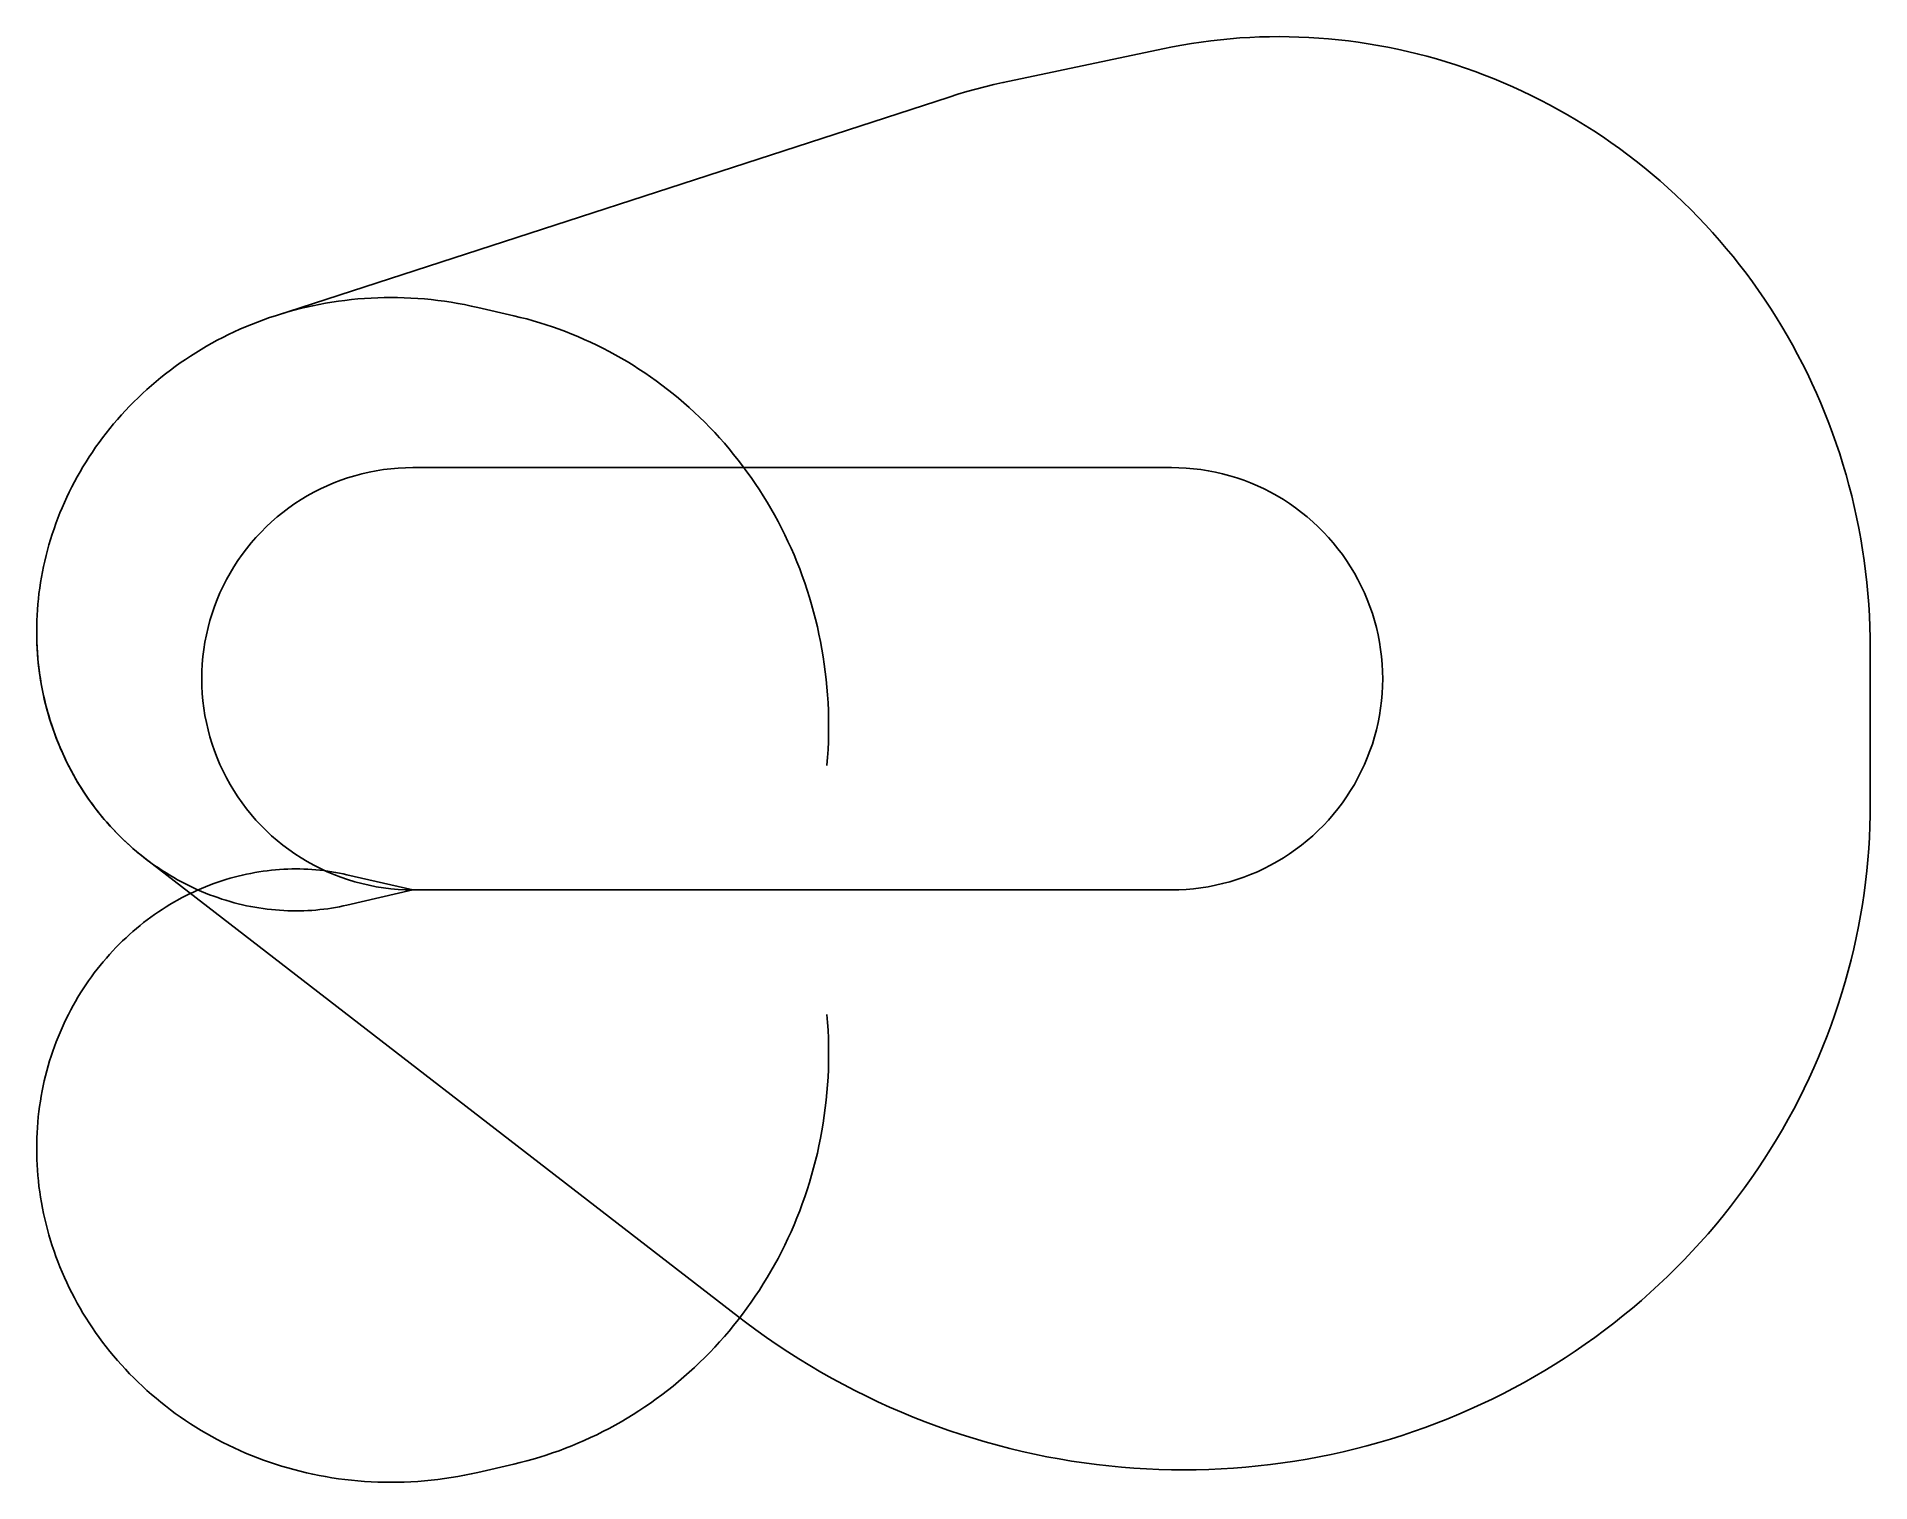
# Model space of a CAD drawing. Header units: metres. Extents: x -9096 to 35231, y -14323 to 20630.
import ezdxf

# ---------------------------------------------------------------- set-up
doc = ezdxf.new("R2010")
doc.units = ezdxf.units.M

msp = doc.modelspace()

# ---------------------------------------------------------------- linework, layer by layer
at = {"layer": 'NorminalTrack', "color": 1}
msp.add_lwpolyline([(0, 0), (0, 0), (-178, 3), (-356, 12), (-534, 28), (-711, 50), (-887, 78), (-1062, 112), (-1235, 152), (-1407, 198), (-1578, 250), (-1746, 308), (-1913, 372), (-2077, 441), (-2238, 517), (-2397, 598), (-2553, 684), (-2706, 776), (-2855, 873), (-3001, 975), (-3144, 1082), (-3282, 1195), (-3417, 1311), (-3547, 1433), (-3673, 1559), (-3794, 1689), (-3911, 1824), (-4024, 1962), (-4131, 2105), (-4233, 2251), (-4330, 2400), (-4422, 2553), (-4508, 2709), (-4589, 2868), (-4665, 3029), (-4734, 3193), (-4798, 3360), (-4856, 3528), (-4908, 3699), (-4954, 3871), (-4994, 4044), (-5028, 4219), (-5056, 4395), (-5078, 4572), (-5094, 4750), (-5103, 4928), (-5106, 5106), (-5103, 5284), (-5094, 5462), (-5078, 5640), (-5056, 5817), (-5028, 5993), (-4994, 6168), (-4954, 6341), (-4908, 6513), (-4856, 6684), (-4798, 6852), (-4734, 7019), (-4665, 7183), (-4589, 7344), (-4508, 7503), (-4422, 7659), (-4330, 7812), (-4233, 7961), (-4131, 8107), (-4024, 8249), (-3911, 8388), (-3794, 8522), (-3673, 8653), (-3547, 8779), (-3417, 8900), (-3282, 9017), (-3144, 9129), (-3001, 9237), (-2855, 9339), (-2706, 9436), (-2553, 9528), (-2397, 9614), (-2238, 9695), (-2077, 9770), (-1913, 9840), (-1746, 9904), (-1578, 9962), (-1407, 10014), (-1235, 10060), (-1062, 10100), (-887, 10134), (-711, 10162), (-534, 10184), (-356, 10199), (-178, 10209), (0, 10212), (0, 10212), (18337, 10212), (18337, 10212), (18515, 10209), (18693, 10199), (18871, 10184), (19047, 10162), (19224, 10134), (19398, 10100), (19572, 10060), (19744, 10014), (19915, 9962), (20083, 9904), (20250, 9840), (20414, 9770), (20575, 9695), (20734, 9614), (20890, 9528), (21043, 9436), (21192, 9339), (21338, 9237), (21480, 9129), (21619, 9017), (21753, 8900), (21884, 8779), (22010, 8653), (22131, 8522), (22248, 8388), (22360, 8249), (22468, 8107), (22570, 7961), (22667, 7812), (22759, 7659), (22845, 7503), (22926, 7344), (23001, 7183), (23071, 7019), (23135, 6852), (23193, 6684), (23245, 6513), (23291, 6341), (23331, 6168), (23365, 5993), (23393, 5817), (23415, 5640), (23430, 5462), (23440, 5284), (23443, 5106), (23440, 4928), (23430, 4750), (23415, 4572), (23393, 4395), (23365, 4219), (23331, 4044), (23291, 3871), (23245, 3699), (23193, 3528), (23135, 3360), (23071, 3193), (23001, 3029), (22926, 2868), (22845, 2709), (22759, 2553), (22667, 2400), (22570, 2251), (22468, 2105), (22360, 1962), (22248, 1824), (22131, 1689), (22010, 1559), (21884, 1433), (21753, 1311), (21619, 1195), (21480, 1082), (21338, 975), (21192, 873), (21043, 776), (20890, 684), (20734, 598), (20575, 517), (20414, 441), (20250, 372), (20083, 308), (19915, 250), (19744, 198), (19572, 152), (19398, 112), (19224, 78), (19047, 50), (18871, 28), (18693, 12), (18515, 3), (18337, 0), (0, 0)], dxfattribs=at)
at = {"layer": 'WindSpiral', "color": 5}
for points in [[(0, 0), (-1596, -368), (-1687, -388), (-1779, -407), (-1872, -424), (-1966, -440), (-2060, -454), (-2154, -466), (-2249, -477), (-2345, -486), (-2441, -494), (-2537, -500), (-2634, -504), (-2732, -506), (-2830, -507), (-2928, -506), (-3026, -504), (-3125, -499), (-3224, -493), (-3323, -485), (-3423, -476), (-3522, -464), (-3622, -451), (-3722, -436), (-3822, -420), (-3922, -401), (-4022, -381), (-4121, -358), (-4221, -334), (-4321, -309), (-4421, -281), (-4520, -251), (-4619, -220), (-4718, -187), (-4817, -152), (-4916, -115), (-5014, -76), (-5112, -36), (-5209, 6), (-5306, 51), (-5402, 97), (-5498, 145), (-5594, 194), (-5689, 246), (-5783, 299), (-5876, 354), (-5969, 411), (-6061, 470), (-6153, 531), (-6244, 593), (-6333, 657), (-6422, 723), (-6510, 791), (-6598, 860), (-6684, 931), (-6769, 1004), (-6853, 1079), (-6936, 1155), (-7019, 1233), (-7099, 1312), (-7179, 1394), (-7258, 1476), (-7335, 1561), (-7411, 1647), (-7486, 1735), (-7560, 1824), (-7632, 1915), (-7703, 2007), (-7772, 2101), (-7840, 2196), (-7906, 2293), (-7971, 2391), (-8035, 2491), (-8097, 2592), (-8157, 2694), (-8216, 2798), (-8272, 2903), (-8328, 3009), (-8381, 3116), (-8433, 3225), (-8483, 3335), (-8532, 3446), (-8578, 3559), (-8623, 3672), (-8666, 3787), (-8706, 3902), (-8745, 4019), (-8782, 4136), (-8818, 4255), (-8851, 4375), (-8882, 4495), (-8911, 4616), (-8938, 4738), (-8963, 4861), (-8986, 4985), (-9006, 5109), (-9025, 5234), (-9042, 5360), (-9056, 5486), (-9068, 5613), (-9078, 5741), (-9086, 5869), (-9092, 5997), (-9095, 6126), (-9096, 6255), (-9095, 6385), (-9091, 6515), (-9086, 6645), (-9078, 6775), (-9067, 6906), (-9055, 7037), (-9040, 7167), (-9022, 7298), (-9003, 7429), (-8981, 7560), (-8957, 7691), (-8930, 7822), (-8901, 7952), (-8870, 8083), (-8836, 8213), (-8800, 8343), (-8761, 8473), (-8721, 8602), (-8677, 8731), (-8632, 8859), (-8584, 8987), (-8534, 9114), (-8481, 9241), (-8426, 9367), (-8369, 9493), (-8310, 9618), (-8248, 9742), (-8183, 9865), (-8117, 9988), (-8048, 10109), (-7977, 10230), (-7903, 10350), (-7828, 10468), (-7750, 10586), (-7670, 10703), (-7587, 10818), (-7503, 10932), (-7416, 11045), (-7327, 11157), (-7236, 11268), (-7143, 11377), (-7047, 11485), (-6950, 11591), (-6850, 11696), (-6748, 11799), (-6645, 11901), (-6539, 12001), (-6431, 12100), (-6322, 12197), (-6210, 12292), (-6097, 12386), (-5981, 12477), (-5864, 12567), (-5745, 12655), (-5624, 12741), (-5501, 12826), (-5377, 12908), (-5251, 12988), (-5123, 13067), (-4994, 13143), (-4862, 13217), (-4730, 13289), (-4596, 13359), (-4460, 13426), (-4323, 13492), (-4184, 13555), (-4044, 13616), (-3903, 13674), (-3760, 13730), (-3616, 13784), (-3471, 13836), (-3324, 13884), (-3324, 13884), (12963, 19171), (13176, 19239), (13391, 19302), (13607, 19362), (13824, 19418), (14043, 19471), (14263, 19520), (14271, 19521), (18130, 20338), (18359, 20384), (18590, 20427), (18821, 20465), (19054, 20500), (19288, 20530), (19522, 20557), (19757, 20579), (19993, 20598), (20230, 20612), (20467, 20622), (20704, 20628), (20942, 20630), (21181, 20628), (21419, 20621), (21658, 20611), (21897, 20596), (22136, 20577), (22375, 20553), (22614, 20526), (22853, 20494), (23091, 20459), (23329, 20418), (23567, 20374), (23804, 20326), (24041, 20273), (24277, 20216), (24513, 20155), (24747, 20090), (24981, 20020), (25214, 19946), (25446, 19869), (25677, 19787), (25907, 19700), (26135, 19610), (26362, 19516), (26588, 19417), (26813, 19315), (27036, 19208), (27257, 19098), (27477, 18983), (27695, 18864), (27911, 18742), (28125, 18615), (28338, 18485), (28548, 18351), (28756, 18213), (28962, 18071), (29166, 17925), (29368, 17776), (29567, 17622), (29764, 17466), (29958, 17305), (30150, 17141), (30339, 16974), (30525, 16802), (30709, 16628), (30890, 16450), (31068, 16268), (31243, 16084), (31415, 15896), (31584, 15704), (31749, 15510), (31912, 15312), (32071, 15112), (32227, 14908), (32380, 14702), (32529, 14492), (32675, 14280), (32817, 14064), (32955, 13846), (33090, 13626), (33222, 13403), (33349, 13177), (33473, 12948), (33593, 12718), (33709, 12485), (33821, 12249), (33929, 12011), (34033, 11772), (34133, 11530), (34228, 11286), (34320, 11040), (34408, 10792), (34491, 10542), (34570, 10291), (34645, 10038), (34715, 9783), (34781, 9527), (34843, 9269), (34900, 9010), (34953, 8750), (35001, 8488), (35045, 8226), (35084, 7962), (35118, 7697), (35148, 7431), (35174, 7165), (35195, 6898), (35211, 6630), (35222, 6361), (35229, 6092), (35231, 5837), (35231, 2081), (35229, 1811), (35222, 1541), (35210, 1271), (35193, 1000), (35172, 730), (35146, 460), (35115, 190), (35080, -80), (35039, -350), (34994, -619), (34945, -888), (34890, -1156), (34831, -1423), (34767, -1690), (34698, -1956), (34624, -2221), (34546, -2485), (34463, -2748), (34376, -3010), (34283, -3270), (34187, -3530), (34085, -3788), (33979, -4044), (33868, -4299), (33753, -4552), (33633, -4803), (33508, -5053), (33379, -5301), (33246, -5546), (33108, -5790), (32966, -6031), (32819, -6271), (32668, -6508), (32513, -6742), (32353, -6974), (32190, -7204), (32022, -7431), (31850, -7655), (31673, -7877), (31493, -8095), (31309, -8311), (31121, -8524), (30928, -8734), (30732, -8940), (30532, -9144), (30329, -9344), (30121, -9541), (29910, -9734), (29696, -9924), (29478, -10110), (29256, -10293), (29031, -10472), (28802, -10647), (28571, -10819), (28336, -10986), (28097, -11150), (27856, -11310), (27612, -11466), (27364, -11617), (27114, -11764), (26861, -11908), (26605, -12047), (26347, -12181), (26086, -12311), (25822, -12437), (25556, -12558), (25287, -12675), (25016, -12787), (24743, -12895), (24468, -12998), (24191, -13096), (23911, -13190), (23630, -13278), (23347, -13362), (23062, -13441), (22775, -13515), (22487, -13584), (22197, -13649), (21906, -13708), (21614, -13762), (21320, -13811), (21025, -13855), (20729, -13894), (20433, -13928), (20135, -13957), (19836, -13980), (19537, -13999), (19237, -14012), (18937, -14020), (18636, -14022), (18335, -14020), (18033, -14012), (17731, -13998), (17430, -13980), (17128, -13956), (16826, -13927), (16525, -13893), (16224, -13853), (15923, -13808), (15623, -13758), (15323, -13703), (15024, -13642), (14726, -13576), (14429, -13504), (14132, -13428), (13837, -13346), (13543, -13258), (13250, -13166), (12958, -13069), (12668, -12966), (12379, -12858), (12092, -12745), (11807, -12626), (11523, -12503), (11241, -12375), (10962, -12241), (10684, -12103), (10408, -11959), (10135, -11811), (9864, -11658), (9595, -11499), (9329, -11336), (9066, -11169), (8805, -10996), (8547, -10819), (8292, -10636), (8039, -10450), (7867, -10318), (-6482, 768), (-6569, 837), (-6656, 908), (-6742, 980), (-6826, 1054), (-6910, 1130), (-6992, 1207), (-7073, 1286), (-7154, 1367), (-7233, 1449), (-7310, 1533), (-7387, 1619), (-7462, 1706), (-7536, 1795), (-7609, 1885), (-7680, 1977), (-7750, 2070), (-7818, 2165), (-7885, 2261), (-7950, 2359), (-8014, 2458), (-8077, 2559), (-8138, 2661), (-8197, 2764), (-8254, 2868), (-8310, 2974), (-8364, 3081), (-8417, 3190), (-8467, 3299), (-8516, 3410), (-8563, 3522), (-8608, 3635), (-8652, 3749), (-8693, 3865), (-8733, 3981), (-8771, 4098), (-8806, 4216), (-8840, 4336), (-8872, 4456), (-8902, 4577), (-8929, 4699), (-8955, 4821), (-8978, 4945), (-9000, 5069), (-9019, 5194), (-9037, 5319), (-9052, 5445), (-9064, 5572), (-9075, 5699), (-9084, 5827), (-9090, 5955), (-9094, 6084), (-9096, 6213), (-9096, 6253)], [(0, 0), (-1596, -368), (-1687, -388), (-1779, -407), (-1872, -424), (-1966, -440), (-2060, -454), (-2154, -466), (-2249, -477), (-2345, -486), (-2441, -494), (-2537, -500), (-2634, -504), (-2732, -506), (-2830, -507), (-2928, -506), (-3026, -504), (-3125, -499), (-3224, -493), (-3323, -485), (-3423, -476), (-3522, -464), (-3622, -451), (-3722, -436), (-3822, -420), (-3922, -401), (-4022, -381), (-4121, -358), (-4221, -334), (-4321, -309), (-4421, -281), (-4520, -251), (-4619, -220), (-4718, -187), (-4817, -152), (-4916, -115), (-5014, -76), (-5112, -36), (-5209, 6), (-5306, 51), (-5402, 97), (-5498, 145), (-5594, 194), (-5689, 246), (-5783, 299), (-5876, 354), (-5969, 411), (-6061, 470), (-6153, 531), (-6244, 593), (-6333, 657), (-6422, 723), (-6510, 791), (-6598, 860), (-6684, 931), (-6769, 1004), (-6853, 1079), (-6936, 1155), (-7019, 1233), (-7099, 1312), (-7179, 1394), (-7258, 1476), (-7335, 1561), (-7411, 1647), (-7486, 1735), (-7560, 1824), (-7632, 1915), (-7703, 2007), (-7772, 2101), (-7840, 2196), (-7906, 2293), (-7971, 2391), (-8035, 2491), (-8097, 2592), (-8157, 2694), (-8216, 2798), (-8272, 2903), (-8328, 3009), (-8381, 3116), (-8433, 3225), (-8483, 3335), (-8532, 3446), (-8578, 3559), (-8623, 3672), (-8666, 3787), (-8706, 3902), (-8745, 4019), (-8782, 4136), (-8818, 4255), (-8851, 4375), (-8882, 4495), (-8911, 4616), (-8938, 4738), (-8963, 4861), (-8986, 4985), (-9006, 5109), (-9025, 5234), (-9042, 5360), (-9056, 5486), (-9068, 5613), (-9078, 5741), (-9086, 5869), (-9092, 5997), (-9095, 6126), (-9096, 6255), (-9095, 6385), (-9091, 6515), (-9086, 6645), (-9078, 6775), (-9067, 6906), (-9055, 7037), (-9040, 7167), (-9022, 7298), (-9003, 7429), (-8981, 7560), (-8957, 7691), (-8930, 7822), (-8901, 7952), (-8870, 8083), (-8836, 8213), (-8800, 8343), (-8761, 8473), (-8721, 8602), (-8677, 8731), (-8632, 8859), (-8584, 8987), (-8534, 9114), (-8481, 9241), (-8426, 9367), (-8369, 9493), (-8310, 9618), (-8248, 9742), (-8183, 9865), (-8117, 9988), (-8048, 10109), (-7977, 10230), (-7903, 10350), (-7828, 10468), (-7750, 10586), (-7670, 10703), (-7587, 10818), (-7503, 10932), (-7416, 11045), (-7327, 11157), (-7236, 11268), (-7143, 11377), (-7047, 11485), (-6950, 11591), (-6850, 11696), (-6748, 11799), (-6645, 11901), (-6539, 12001), (-6431, 12100), (-6322, 12197), (-6210, 12292), (-6097, 12386), (-5981, 12477), (-5864, 12567), (-5745, 12655), (-5624, 12741), (-5501, 12826), (-5377, 12908), (-5251, 12988), (-5123, 13067), (-4994, 13143), (-4862, 13217), (-4730, 13289), (-4596, 13359), (-4460, 13426), (-4323, 13492), (-4184, 13555), (-4044, 13616), (-3903, 13674), (-3760, 13730), (-3616, 13784), (-3471, 13836), (-3324, 13884), (-3177, 13931), (-3028, 13975), (-2878, 14016), (-2727, 14055), (-2576, 14092), (-2423, 14126), (-2269, 14157), (-2114, 14186), (-1959, 14211), (-1803, 14235), (-1646, 14255), (-1488, 14273), (-1330, 14288), (-1171, 14301), (-1012, 14311), (-852, 14318), (-692, 14322), (-531, 14323), (-370, 14322), (-209, 14317), (-47, 14310), (115, 14300), (277, 14288), (439, 14272), (601, 14253), (763, 14232), (925, 14208), (1087, 14181), (1249, 14151), (1410, 14118), (1566, 14083), (2437, 13882), (2594, 13844), (2752, 13804), (2908, 13760), (3065, 13714), (3221, 13665), (3376, 13613), (3531, 13558), (3685, 13501), (3838, 13441), (3990, 13377), (4142, 13311), (4293, 13243), (4443, 13171), (4592, 13097), (4740, 13020), (4887, 12940), (5033, 12858), (5178, 12773), (5321, 12685), (5464, 12594), (5604, 12501), (5744, 12405), (5882, 12307), (6019, 12205), (6154, 12102), (6288, 11995), (6420, 11887), (6550, 11775), (6679, 11662), (6806, 11545), (6931, 11427), (7054, 11306), (7176, 11182), (7295, 11056), (7413, 10928), (7528, 10798), (7641, 10665), (7753, 10530), (7862, 10393), (7969, 10254), (8074, 10112), (8176, 9969), (8276, 9823), (8374, 9676), (8469, 9526), (8562, 9374), (8652, 9221), (8740, 9066), (8826, 8909), (8908, 8750), (8989, 8589), (9066, 8427), (9141, 8263), (9213, 8098), (9282, 7931), (9349, 7762), (9412, 7592), (9473, 7421), (9531, 7248), (9586, 7074), (9638, 6898), (9687, 6722), (9733, 6544), (9776, 6365), (9816, 6185), (9853, 6004), (9886, 5822), (9917, 5639), (9945, 5455), (9969, 5271), (9990, 5086), (10008, 4900), (10023, 4713), (10034, 4526), (10042, 4338), (10047, 4150), (10049, 3962), (10048, 3773), (10043, 3584), (10034, 3394), (10023, 3205), (10008, 3015), (10007, 3009)], [(0, 0), (-1596, 368), (-1687, 388), (-1779, 407), (-1872, 424), (-1966, 440), (-2060, 454), (-2154, 466), (-2249, 477), (-2345, 486), (-2441, 494), (-2537, 500), (-2634, 504), (-2732, 506), (-2830, 507), (-2928, 506), (-3026, 504), (-3125, 499), (-3224, 493), (-3323, 485), (-3423, 476), (-3522, 464), (-3622, 451), (-3722, 436), (-3822, 420), (-3922, 401), (-4022, 381), (-4121, 358), (-4221, 334), (-4321, 309), (-4421, 281), (-4520, 251), (-4619, 220), (-4718, 187), (-4817, 152), (-4916, 115), (-5014, 76), (-5112, 36), (-5209, -6), (-5306, -51), (-5402, -97), (-5498, -145), (-5594, -194), (-5689, -246), (-5783, -299), (-5876, -354), (-5969, -411), (-6061, -470), (-6153, -531), (-6244, -593), (-6333, -657), (-6422, -723), (-6510, -791), (-6598, -860), (-6684, -931), (-6769, -1004), (-6853, -1079), (-6936, -1155), (-7019, -1233), (-7099, -1312), (-7179, -1394), (-7258, -1476), (-7335, -1561), (-7411, -1647), (-7486, -1735), (-7560, -1824), (-7632, -1915), (-7703, -2007), (-7772, -2101), (-7840, -2196), (-7906, -2293), (-7971, -2391), (-8035, -2491), (-8097, -2592), (-8157, -2694), (-8216, -2798), (-8272, -2903), (-8328, -3009), (-8381, -3116), (-8433, -3225), (-8483, -3335), (-8532, -3446), (-8578, -3559), (-8623, -3672), (-8666, -3787), (-8706, -3902), (-8745, -4019), (-8782, -4136), (-8818, -4255), (-8851, -4375), (-8882, -4495), (-8911, -4616), (-8938, -4738), (-8963, -4861), (-8986, -4985), (-9006, -5109), (-9025, -5234), (-9042, -5360), (-9056, -5486), (-9068, -5613), (-9078, -5741), (-9086, -5869), (-9092, -5997), (-9095, -6126), (-9096, -6255), (-9095, -6385), (-9091, -6515), (-9086, -6645), (-9078, -6775), (-9067, -6906), (-9055, -7037), (-9040, -7167), (-9022, -7298), (-9003, -7429), (-8981, -7560), (-8957, -7691), (-8930, -7822), (-8901, -7952), (-8870, -8083), (-8836, -8213), (-8800, -8343), (-8761, -8473), (-8721, -8602), (-8677, -8731), (-8632, -8859), (-8584, -8987), (-8534, -9114), (-8481, -9241), (-8426, -9367), (-8369, -9493), (-8310, -9618), (-8248, -9742), (-8183, -9865), (-8117, -9988), (-8048, -10109), (-7977, -10230), (-7903, -10350), (-7828, -10468), (-7750, -10586), (-7670, -10703), (-7587, -10818), (-7503, -10932), (-7416, -11045), (-7327, -11157), (-7236, -11268), (-7143, -11377), (-7047, -11485), (-6950, -11591), (-6850, -11696), (-6748, -11799), (-6645, -11901), (-6539, -12001), (-6431, -12100), (-6322, -12197), (-6210, -12292), (-6097, -12386), (-5981, -12477), (-5864, -12567), (-5745, -12655), (-5624, -12741), (-5501, -12826), (-5377, -12908), (-5251, -12988), (-5123, -13067), (-4994, -13143), (-4862, -13217), (-4730, -13289), (-4596, -13359), (-4460, -13426), (-4323, -13492), (-4184, -13555), (-4044, -13616), (-3903, -13674), (-3760, -13730), (-3616, -13784), (-3471, -13836), (-3324, -13884), (-3177, -13931), (-3028, -13975), (-2878, -14016), (-2727, -14055), (-2576, -14092), (-2423, -14126), (-2269, -14157), (-2114, -14186), (-1959, -14211), (-1803, -14235), (-1646, -14255), (-1488, -14273), (-1330, -14288), (-1171, -14301), (-1012, -14311), (-852, -14318), (-692, -14322), (-531, -14323), (-370, -14322), (-209, -14317), (-47, -14310), (115, -14300), (277, -14288), (439, -14272), (601, -14253), (763, -14232), (925, -14208), (1087, -14181), (1249, -14151), (1410, -14118), (1566, -14083), (2437, -13882), (2594, -13844), (2752, -13804), (2908, -13760), (3065, -13714), (3221, -13665), (3376, -13613), (3531, -13558), (3685, -13501), (3838, -13441), (3990, -13377), (4142, -13311), (4293, -13243), (4443, -13171), (4592, -13097), (4740, -13020), (4887, -12940), (5033, -12858), (5178, -12773), (5321, -12685), (5464, -12594), (5604, -12501), (5744, -12405), (5882, -12307), (6019, -12205), (6154, -12102), (6288, -11995), (6420, -11887), (6550, -11775), (6679, -11662), (6806, -11545), (6931, -11427), (7054, -11306), (7176, -11182), (7295, -11056), (7413, -10928), (7528, -10798), (7641, -10665), (7753, -10530), (7862, -10393), (7969, -10254), (8074, -10112), (8176, -9969), (8276, -9823), (8374, -9676), (8469, -9526), (8562, -9374), (8652, -9221), (8740, -9066), (8826, -8909), (8908, -8750), (8989, -8589), (9066, -8427), (9141, -8263), (9213, -8098), (9282, -7931), (9349, -7762), (9412, -7592), (9473, -7421), (9531, -7248), (9586, -7074), (9638, -6898), (9687, -6722), (9733, -6544), (9776, -6365), (9816, -6185), (9853, -6004), (9886, -5822), (9917, -5639), (9945, -5455), (9969, -5271), (9990, -5086), (10008, -4900), (10023, -4713), (10034, -4526), (10042, -4338), (10047, -4150), (10049, -3962), (10048, -3773), (10043, -3584), (10034, -3394), (10023, -3205), (10008, -3015), (10007, -3009)]]:
    msp.add_lwpolyline(points, dxfattribs=at)

doc.saveas('drawing.dxf')
